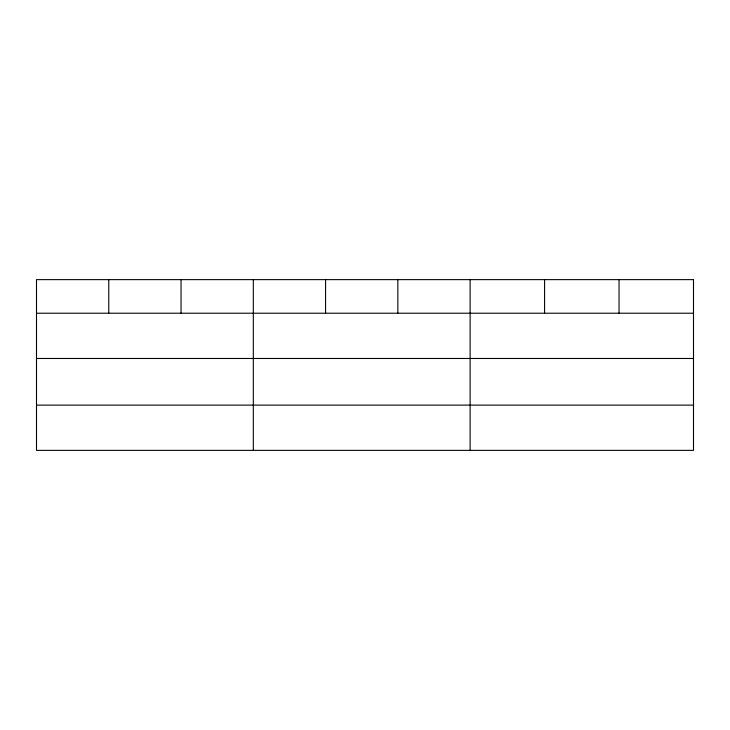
<?xml version="1.0" encoding="UTF-8"?>
<svg xmlns="http://www.w3.org/2000/svg" width="730" height="730" viewBox="0 0 730 730"><rect width="100%" height="100%" fill="white"/><g stroke="black" fill="none" stroke-linecap="round" stroke-linejoin="round"><path stroke-width="1.09" d="M36.5 313.216L693.5 313.216M36.5 358.476L693.5 358.476M36.5 405.113L693.5 405.113M619.04 279.626L619.04 313.216M544.58 279.626L544.58 313.216M470.12 279.626L470.12 450.373M397.85 279.626L397.85 313.216M325.58 279.626L325.58 313.216M253.31 279.626L253.31 450.373M181.04 279.626L181.04 313.216M108.77 279.626L108.77 313.216M693.5 279.626L36.5 279.626L36.5 450.373L693.5 450.373L693.5 279.626"/></g></svg>
